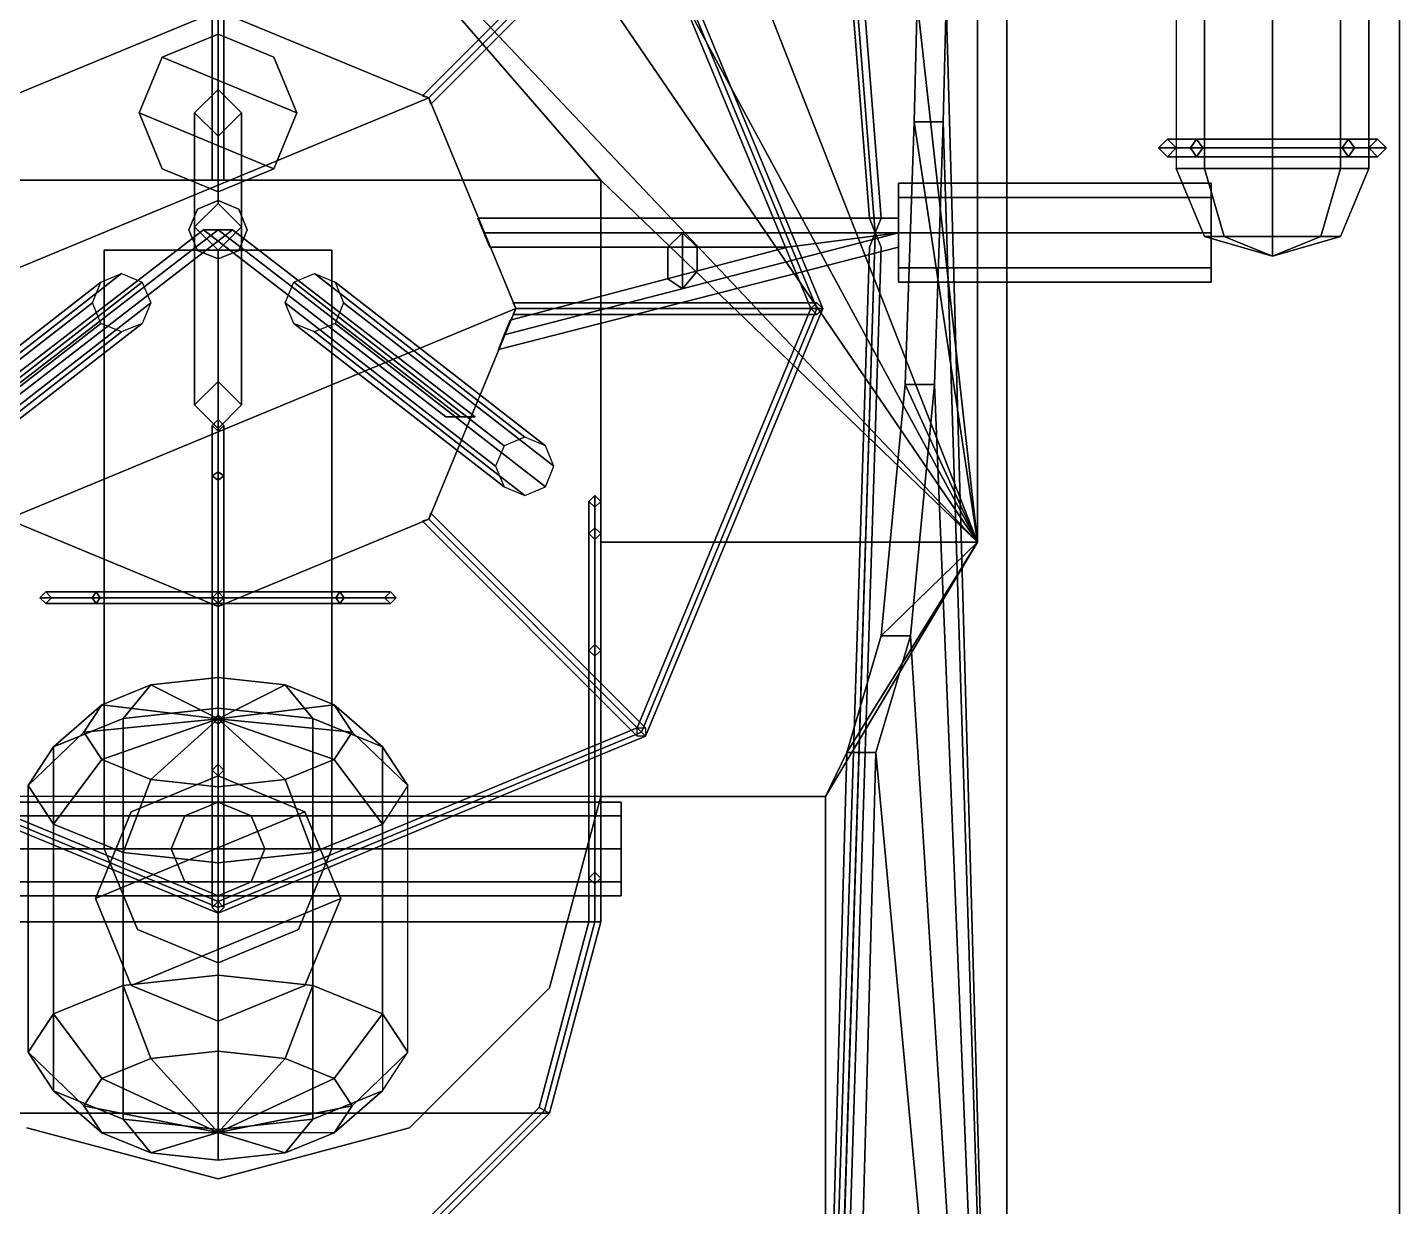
# Model space of a CAD drawing. Extents: x -4 to 4, y -35.9 to 36.
# Drawn here: x -0.653 to 4.045, y 16.986 to 21.023 of the extents above; entities that cross this region are included whole.
import ezdxf

# ---------------------------------------------------------------- set-up
doc = ezdxf.new("R2010")
doc.units = 0
doc.layers.add('SUPERSTRUCTURE', color=3, linetype='CONTINUOUS')

msp = doc.modelspace()

# ---------------------------------------------------------------- linework, layer by layer
at = {"layer": 'SUPERSTRUCTURE', "extrusion": (-1, 0, 0)}
for p, q in [((2.4829, 20.7, 6.98), (2.3829, 20.7, 6.98)), ((2.3702, 18.94, 7.65), (2.2702, 18.94, 7.65)), ((2.2524, 18.54, 8.35), (2.1524, 18.54, 8.35))]:
    msp.add_line(p, q, dxfattribs=at)
at = {"layer": 'SUPERSTRUCTURE'}
for points in [[(1.02, 35.92, 5.76), (1, 35.92, 5.74), (2.23, 20.37, 13.3), (2.25, 20.32, 13.35)], [(1, 35.92, 5.74), (1.02, 35.92, 5.72), (2.25, 20.32, 13.25), (2.23, 20.37, 13.3)], [(1.04, 35.92, 5.74), (1.02, 35.92, 5.76), (2.25, 20.32, 13.35), (2.27, 20.37, 13.3)], [(1.02, 35.92, 5.72), (1.04, 35.92, 5.74), (2.27, 20.37, 13.3), (2.25, 20.32, 13.25)], [(4.045, 10, 5.69), (4.045, 9.4, 3.13), (4.045, 27.32, 3.13), (4.045, 26.4, 5.69)], [(4.045, 9.4, 3.13), (4.045, 9.4, 2.99), (4.045, 27.32, 2.99), (4.045, 27.32, 3.13)], [(2.7, 24.09, 5.69), (2.7, 13.71, 5.69), (4.045, 10, 5.69), (4.045, 26.4, 5.69)], [(1.22, 22.78, 5.69), (1.22, 22.78, 5.69), (2.6, 19.26, 5.69), (2.6, 24.09, 5.69)], [(2.393, 22.84, 6.92), (2.6, 24.09, 5.69), (2.6, 19.26, 5.69), (2.393, 21.11, 6.92)], [(2.7, 13.71, 5.69), (2.7, 24.09, 5.69), (2.493, 22.84, 6.92), (2.493, 21.11, 6.92)], [(0.92, 22.36, 5.69), (0.92, 22.36, 5.69), (2.6, 19.26, 5.69), (1.22, 22.78, 5.69)], [(0, 20.5, 8.57), (-0.02, 20.5, 8.59), (-0.02, 22.39, 14.15), (0, 22.41, 14.15)], [(0.02, 20.5, 8.59), (0, 20.5, 8.57), (0, 22.41, 14.15), (0.02, 22.39, 14.15)], [(-0.02, 20.5, 8.59), (0, 20.5, 8.61), (0, 22.37, 14.15), (-0.02, 22.39, 14.15)], [(0, 20.5, 8.61), (0.02, 20.5, 8.59), (0.02, 22.39, 14.15), (0, 22.37, 14.15)], [(-0.92, 22.36, 5.69), (-0.92, 22.36, 5.69), (-2.6, 19.26, 5.69), (-0.62, 22.16, 5.69)], [(0.62, 22.16, 5.69), (0.62, 22.16, 5.69), (2.6, 19.26, 5.69), (0.92, 22.36, 5.69)], [(-0.62, 22.16, 5.69), (-0.62, 22.16, 5.69), (-2.6, 19.26, 5.69), (0, 22.01, 5.69)], [(0, 22.01, 5.69), (0, 22.01, 5.69), (2.6, 19.26, 5.69), (0.62, 22.16, 5.69)], [(0, 22.01, 5.69), (0, 22.01, 5.69), (-2.6, 19.26, 5.69), (-1.31, 20.5, 5.69)], [(0, 22.01, 5.69), (0, 22.01, 5.69), (-1.31, 20.5, 5.69), (1.31, 20.5, 5.69)], [(0, 22.01, 5.69), (0, 22.01, 5.69), (1.31, 20.5, 5.69), (2.6, 19.26, 5.69)], [(0.7, 20.7883, 13.33), (0.7212, 20.7812, 13.35), (1.4354, 21.4954, 13.99), (1.4354, 21.5237, 13.97)], [(0.7212, 20.7812, 13.31), (0.7, 20.7883, 13.33), (1.4354, 21.5237, 13.97), (1.4637, 21.5237, 13.99)], [(0.7283, 20.76, 13.33), (0.7212, 20.7812, 13.31), (1.4637, 21.5237, 13.99), (1.4637, 21.4954, 13.97)], [(1.4637, 21.5237, 13.99), (1.4496, 21.5096, 14.01), (2.05, 20.06, 14.01), (2.07, 20.06, 13.99)], [(1.4496, 21.5096, 13.97), (1.4637, 21.5237, 13.99), (2.07, 20.06, 13.99), (2.05, 20.06, 13.97)], [(0.7212, 20.7812, 13.35), (0.7283, 20.76, 13.33), (1.4637, 21.4954, 13.97), (1.4354, 21.4954, 13.99)], [(1.4496, 21.5096, 14.01), (1.4354, 21.4954, 13.99), (2.03, 20.06, 13.99), (2.05, 20.06, 14.01)], [(1.4354, 21.4954, 13.99), (1.4496, 21.5096, 13.97), (2.05, 20.06, 13.97), (2.03, 20.06, 13.99)], [(2.393, 21.11, 6.92), (2.6, 19.26, 5.69), (2.6, 19.26, 5.69), (2.3829, 20.7, 6.98)], [(2.4829, 20.7, 6.98), (2.493, 21.11, 6.92), (2.393, 21.11, 6.92), (2.3829, 20.7, 6.98)], [(2.7, 13.71, 5.69), (2.7, 13.71, 5.69), (2.493, 21.11, 6.92), (2.4829, 20.7, 6.98)], [(0, 21.08, 13.35), (-0.7212, 20.7812, 13.35), (-1.02, 20.06, 13.35), (0.7212, 20.7812, 13.35)], [(0, 21.08, 13.25), (-0.7212, 20.7812, 13.25), (-0.7212, 20.7812, 13.35), (0, 21.08, 13.35)], [(0.7212, 20.7812, 13.25), (0, 21.08, 13.25), (0, 21.08, 13.35), (0.7212, 20.7812, 13.35)], [(0, 21, 16.35), (-0.1909, 20.9209, 16.35), (-0.1909, 20.9209, 17.73), (0, 21, 17.73)], [(-0.1909, 20.9209, 17.73), (0.27, 20.73, 17.73), (0.1909, 20.9209, 17.73), (0, 21, 17.73)], [(0.1909, 20.9209, 16.35), (0, 21, 16.35), (0, 21, 17.73), (0.1909, 20.9209, 17.73)], [(-0.1909, 20.9209, 16.35), (-0.27, 20.73, 16.35), (-0.27, 20.73, 17.73), (-0.1909, 20.9209, 17.73)], [(-0.27, 20.73, 17.73), (0.1909, 20.5391, 17.73), (0.27, 20.73, 17.73), (-0.1909, 20.9209, 17.73)], [(0.27, 20.73, 16.35), (0.1909, 20.9209, 16.35), (0.1909, 20.9209, 17.73), (0.27, 20.73, 17.73)], [(0, 20.81, 16.06), (-0.08, 20.73, 16.14), (-0.08, 20.73, 16.35), (0, 20.81, 16.35)], [(0, 20.42, 16.06), (-0.08, 20.34, 16.14), (-0.08, 20.73, 16.14), (0, 20.81, 16.06)], [(0.08, 20.73, 16.14), (0, 20.81, 16.06), (0, 20.81, 16.35), (0.08, 20.73, 16.35)], [(0.08, 20.34, 16.14), (0, 20.42, 16.06), (0, 20.81, 16.06), (0.08, 20.73, 16.14)], [(0.7212, 20.7812, 13.35), (-1.02, 20.06, 13.35), (-0.7212, 19.3388, 13.35), (1.02, 20.06, 13.35)], [(1.02, 20.06, 13.25), (0.7212, 20.7812, 13.25), (0.7212, 20.7812, 13.35), (1.02, 20.06, 13.35)], [(-0.27, 20.73, 16.35), (-0.1909, 20.5391, 16.35), (-0.1909, 20.5391, 17.73), (-0.27, 20.73, 17.73)], [(-0.1909, 20.5391, 17.73), (0, 20.46, 17.73), (0.1909, 20.5391, 17.73), (-0.27, 20.73, 17.73)], [(-0.08, 20.73, 16.14), (0, 20.65, 16.22), (0, 20.65, 16.35), (-0.08, 20.73, 16.35)], [(-0.08, 20.34, 16.14), (0, 20.42, 16.22), (0, 20.65, 16.22), (-0.08, 20.73, 16.14)], [(0, 20.65, 16.22), (0.08, 20.73, 16.14), (0.08, 20.73, 16.35), (0, 20.65, 16.35)], [(0, 20.42, 16.22), (0.08, 20.34, 16.14), (0.08, 20.73, 16.14), (0, 20.65, 16.22)], [(0.1909, 20.5391, 16.35), (0.27, 20.73, 16.35), (0.27, 20.73, 17.73), (0.1909, 20.5391, 17.73)], [(2.3829, 20.7, 6.98), (2.6, 19.26, 5.69), (2.6, 19.26, 5.69), (2.3526, 19.8, 7.16)], [(2.4526, 19.8, 7.16), (2.4829, 20.7, 6.98), (2.3829, 20.7, 6.98), (2.3526, 19.8, 7.16)], [(2.7, 13.71, 5.69), (2.7, 13.71, 5.69), (2.4829, 20.7, 6.98), (2.4526, 19.8, 7.16)], [(3.25, 20.64, 5.69), (3.22, 20.61, 5.69), (3.22, 20.61, 6.08), (3.25, 20.64, 6.08)], [(3.3288, 20.61, 6.3612), (3.35, 20.64, 6.34), (3.25, 20.64, 6.08), (3.22, 20.61, 6.08)], [(3.28, 20.61, 5.69), (3.25, 20.64, 5.69), (3.25, 20.64, 6.08), (3.28, 20.61, 6.08)], [(3.35, 20.64, 6.34), (3.3712, 20.61, 6.3188), (3.28, 20.61, 6.08), (3.25, 20.64, 6.08)], [(3.61, 20.61, 6.47), (3.61, 20.64, 6.44), (3.35, 20.64, 6.34), (3.3288, 20.61, 6.3612)], [(3.61, 20.64, 6.44), (3.61, 20.61, 6.41), (3.3712, 20.61, 6.3188), (3.35, 20.64, 6.34)], [(3.61, 20.61, 6.41), (3.61, 20.64, 6.44), (3.87, 20.64, 6.34), (3.8488, 20.61, 6.3188)], [(3.61, 20.64, 6.44), (3.61, 20.61, 6.47), (3.8912, 20.61, 6.3612), (3.87, 20.64, 6.34)], [(3.8488, 20.61, 6.3188), (3.87, 20.64, 6.34), (3.97, 20.64, 6.08), (3.94, 20.61, 6.08)], [(3.87, 20.64, 6.34), (3.8912, 20.61, 6.3612), (4, 20.61, 6.08), (3.97, 20.64, 6.08)], [(3.97, 20.64, 5.69), (3.94, 20.61, 5.69), (3.94, 20.61, 6.08), (3.97, 20.64, 6.08)], [(4, 20.61, 5.69), (3.97, 20.64, 5.69), (3.97, 20.64, 6.08), (4, 20.61, 6.08)], [(3.22, 20.61, 5.69), (3.25, 20.58, 5.69), (3.25, 20.58, 6.08), (3.22, 20.61, 6.08)], [(3.35, 20.58, 6.34), (3.3288, 20.61, 6.3612), (3.22, 20.61, 6.08), (3.25, 20.58, 6.08)], [(3.25, 20.58, 5.69), (3.28, 20.61, 5.69), (3.28, 20.61, 6.08), (3.25, 20.58, 6.08)], [(3.3712, 20.61, 6.3188), (3.35, 20.58, 6.34), (3.25, 20.58, 6.08), (3.28, 20.61, 6.08)], [(3.61, 20.58, 6.44), (3.61, 20.61, 6.47), (3.3288, 20.61, 6.3612), (3.35, 20.58, 6.34)], [(3.61, 20.61, 6.41), (3.61, 20.58, 6.44), (3.35, 20.58, 6.34), (3.3712, 20.61, 6.3188)], [(3.61, 20.58, 6.44), (3.61, 20.61, 6.41), (3.8488, 20.61, 6.3188), (3.87, 20.58, 6.34)], [(3.61, 20.61, 6.47), (3.61, 20.58, 6.44), (3.87, 20.58, 6.34), (3.8912, 20.61, 6.3612)], [(3.87, 20.58, 6.34), (3.8488, 20.61, 6.3188), (3.94, 20.61, 6.08), (3.97, 20.58, 6.08)], [(3.8912, 20.61, 6.3612), (3.87, 20.58, 6.34), (3.97, 20.58, 6.08), (4, 20.61, 6.08)], [(3.94, 20.61, 5.69), (3.97, 20.58, 5.69), (3.97, 20.58, 6.08), (3.94, 20.61, 6.08)], [(3.97, 20.58, 5.69), (4, 20.61, 5.69), (4, 20.61, 6.08), (3.97, 20.58, 6.08)], [(-0.1909, 20.5391, 16.35), (0, 20.46, 16.35), (0, 20.46, 17.73), (-0.1909, 20.5391, 17.73)], [(0, 20.46, 16.35), (0.1909, 20.5391, 16.35), (0.1909, 20.5391, 17.73), (0, 20.46, 17.73)], [(3.28, 20.54, 6.08), (3.3767, 20.3067, 6.08), (3.445, 20.3067, 6.245), (3.3767, 20.54, 6.3133)], [(3.3767, 20.54, 5.8467), (3.445, 20.3067, 5.915), (3.3767, 20.3067, 6.08), (3.28, 20.54, 6.08)], [(3.61, 20.54, 5.75), (3.61, 20.3067, 5.8467), (3.445, 20.3067, 5.915), (3.3767, 20.54, 5.8467)], [(3.3767, 20.54, 6.3133), (3.445, 20.3067, 6.245), (3.61, 20.3067, 6.3133), (3.61, 20.54, 6.41)], [(3.8433, 20.54, 5.8467), (3.775, 20.3067, 5.915), (3.61, 20.3067, 5.8467), (3.61, 20.54, 5.75)], [(3.61, 20.54, 6.41), (3.61, 20.3067, 6.3133), (3.775, 20.3067, 6.245), (3.8433, 20.54, 6.3133)], [(3.8433, 20.54, 6.3133), (3.775, 20.3067, 6.245), (3.8433, 20.3067, 6.08), (3.94, 20.54, 6.08)], [(3.94, 20.54, 6.08), (3.8433, 20.3067, 6.08), (3.775, 20.3067, 5.915), (3.8433, 20.54, 5.8467)], [(1.31, 20.5, 5.69), (-1.31, 20.5, 5.69), (-1.31, 20.5, 9.69), (1.31, 20.5, 9.69)], [(1.31, 17.96, 9.69), (1.31, 20.5, 9.69), (-1.31, 20.5, 9.69), (-1.31, 17.96, 9.69)], [(1.31, 18.39, 7.59), (1.31, 19.26, 5.69), (1.31, 20.5, 9.69), (1.31, 18.39, 9.43)], [(1.31, 19.26, 5.69), (1.31, 20.5, 5.69), (1.31, 20.5, 9.69)], [(1.31, 20.5, 5.69), (1.31, 20.5, 5.69), (1.31, 19.26, 5.69), (2.6, 19.26, 5.69)], [(1.31, 17.96, 9.43), (1.31, 18.39, 9.43), (1.31, 20.5, 9.69), (1.31, 17.96, 9.69)], [(2.33, 20.49, 13.3), (2.33, 20.4402, 13.4202), (3.4, 20.4402, 13.4202), (3.4, 20.49, 13.3)], [(2.33, 20.4402, 13.1798), (2.33, 20.49, 13.3), (3.4, 20.49, 13.3), (3.4, 20.4402, 13.1798)], [(2.33, 20.32, 13.47), (2.33, 20.4402, 13.4202), (2.33, 20.49, 13.3), (2.33, 20.1998, 13.4202)], [(2.33, 20.1998, 13.4202), (2.33, 20.49, 13.3), (2.33, 20.4402, 13.1798), (2.33, 20.15, 13.3)], [(3.4, 20.1998, 13.1798), (3.4, 20.49, 13.3), (3.4, 20.4402, 13.4202), (3.4, 20.15, 13.3)], [(3.4, 20.32, 13.13), (3.4, 20.4402, 13.1798), (3.4, 20.49, 13.3), (3.4, 20.1998, 13.1798)], [(2.33, 20.4402, 13.4202), (2.33, 20.32, 13.47), (3.4, 20.32, 13.47), (3.4, 20.4402, 13.4202)], [(2.33, 20.32, 13.13), (2.33, 20.4402, 13.1798), (3.4, 20.4402, 13.1798), (3.4, 20.32, 13.13)], [(2.33, 20.15, 13.3), (2.33, 20.4402, 13.1798), (2.33, 20.32, 13.13), (2.33, 20.1998, 13.1798)], [(3.4, 20.15, 13.3), (3.4, 20.4402, 13.4202), (3.4, 20.32, 13.47), (3.4, 20.1998, 13.4202)], [(-0.0707, 20.4007, 9.69), (-0.1, 20.33, 9.69), (-0.1, 20.33, 13.25), (-0.0707, 20.4007, 13.25)], [(0, 20.42, 13.35), (-0.08, 20.34, 13.35), (-0.08, 20.34, 16.49), (0, 20.42, 16.49)], [(-0.08, 20.34, 16.49), (0, 20.26, 16.49), (0.08, 20.34, 16.49), (0, 20.42, 16.49)], [(0, 20.43, 9.69), (-0.0707, 20.4007, 9.69), (-0.0707, 20.4007, 13.25), (0, 20.43, 13.25)], [(0.0707, 20.4007, 9.69), (0, 20.43, 9.69), (0, 20.43, 13.25), (0.0707, 20.4007, 13.25)], [(0.08, 20.34, 13.35), (0, 20.42, 13.35), (0, 20.42, 16.49), (0.08, 20.34, 16.49)], [(0.1, 20.33, 9.69), (0.0707, 20.4007, 9.69), (0.0707, 20.4007, 13.25), (0.1, 20.33, 13.25)], [(0.91, 20.32, 13.25), (0.89, 20.37, 13.3), (2.33, 20.37, 13.3), (2.33, 20.32, 13.25)], [(0.89, 20.37, 13.3), (0.91, 20.32, 13.35), (2.33, 20.32, 13.35), (2.33, 20.37, 13.3)], [(0, 20.33, 10.84), (-0.05, 20.33, 10.79), (-0.88, 19.69, 10.79), (-0.83, 19.69, 10.84)], [(-0.05, 20.33, 10.79), (0, 20.33, 10.74), (-0.83, 19.69, 10.74), (-0.88, 19.69, 10.79)], [(0.05, 20.33, 10.79), (0, 20.33, 10.84), (-0.83, 19.69, 10.84), (-0.78, 19.69, 10.79)], [(0, 20.33, 10.74), (0.05, 20.33, 10.79), (-0.78, 19.69, 10.79), (-0.83, 19.69, 10.74)], [(-0.1, 20.33, 9.69), (-0.0707, 20.2593, 9.69), (-0.0707, 20.2593, 13.25), (-0.1, 20.33, 13.25)], [(0, 20.26, 14.75), (-0.08, 20.34, 14.67), (-0.08, 19.73, 14.67), (0, 19.81, 14.75)], [(-0.08, 20.34, 14.67), (0, 20.26, 14.59), (0, 19.65, 14.59), (-0.08, 19.73, 14.67)], [(-0.08, 20.34, 13.35), (0, 20.26, 13.35), (0, 20.26, 16.49), (-0.08, 20.34, 16.49)], [(-0.08, 20.34, 15.24), (0, 20.26, 15.16), (0, 19.65, 15.16), (-0.08, 19.73, 15.24)], [(0, 20.26, 15.32), (-0.08, 20.34, 15.24), (-0.08, 19.73, 15.24), (0, 19.81, 15.32)], [(-0.05, 20.33, 10.79), (0, 20.33, 10.74), (0.83, 19.69, 10.74), (0.78, 19.69, 10.79)], [(0, 20.33, 10.84), (-0.05, 20.33, 10.79), (0.78, 19.69, 10.79), (0.83, 19.69, 10.84)], [(0.08, 20.34, 14.67), (0, 20.26, 14.75), (0, 19.81, 14.75), (0.08, 19.73, 14.67)], [(0, 20.26, 14.59), (0.08, 20.34, 14.67), (0.08, 19.73, 14.67), (0, 19.65, 14.59)], [(0, 20.26, 13.35), (0.08, 20.34, 13.35), (0.08, 20.34, 16.49), (0, 20.26, 16.49)], [(0, 20.26, 15.16), (0.08, 20.34, 15.24), (0.08, 19.73, 15.24), (0, 19.65, 15.16)], [(0.08, 20.34, 15.24), (0, 20.26, 15.32), (0, 19.81, 15.32), (0.08, 19.73, 15.24)], [(0, 20.33, 10.74), (0.05, 20.33, 10.79), (0.88, 19.69, 10.79), (0.83, 19.69, 10.74)], [(0.05, 20.33, 10.79), (0, 20.33, 10.84), (0.83, 19.69, 10.84), (0.88, 19.69, 10.79)], [(0.0707, 20.2593, 9.69), (0.1, 20.33, 9.69), (0.1, 20.33, 13.25), (0.0707, 20.2593, 13.25)], [(0.91, 20.32, 13.35), (0.93, 20.27, 13.3), (1.95, 20.27, 13.3), (2.33, 20.32, 13.35)], [(0.93, 20.27, 13.3), (0.91, 20.32, 13.25), (2.33, 20.32, 13.25), (1.95, 20.27, 13.3)], [(0.98, 19.97, 13.35), (0.96, 19.92, 13.3), (2.33, 20.27, 13.3), (2.33, 20.32, 13.35)], [(0.96, 19.92, 13.3), (0.98, 19.97, 13.25), (2.33, 20.32, 13.25), (2.33, 20.27, 13.3)], [(0.98, 19.97, 13.25), (1, 20.02, 13.3), (1.95, 20.27, 13.3), (2.33, 20.32, 13.25)], [(1, 20.02, 13.3), (0.98, 19.97, 13.35), (2.33, 20.32, 13.35), (1.95, 20.27, 13.3)], [(1.59, 20.32, 13.35), (1.54, 20.27, 13.3), (1.54, 20.1621, 13.3), (1.59, 20.1281, 13.35)], [(1.54, 20.27, 13.3), (1.59, 20.32, 13.25), (1.59, 20.1281, 13.25), (1.54, 20.1621, 13.3)], [(1.64, 20.27, 13.3), (1.59, 20.32, 13.35), (1.59, 20.1281, 13.35), (1.64, 20.1884, 13.3)], [(1.59, 20.32, 13.25), (1.64, 20.27, 13.3), (1.64, 20.1884, 13.3), (1.59, 20.1281, 13.25)], [(2.09, 15.84, 8.78), (2.11, 15.82, 8.78), (2.25, 20.32, 13.35), (2.23, 20.27, 13.3)], [(2.11, 15.86, 8.78), (2.09, 15.84, 8.78), (2.23, 20.27, 13.3), (2.25, 20.32, 13.25)], [(2.11, 15.82, 8.78), (2.13, 15.84, 8.78), (2.27, 20.27, 13.3), (2.25, 20.32, 13.35)], [(2.13, 15.84, 8.78), (2.11, 15.86, 8.78), (2.25, 20.32, 13.25), (2.27, 20.27, 13.3)], [(2.33, 20.32, 13.47), (2.33, 20.1998, 13.4202), (3.4, 20.1998, 13.4202), (3.4, 20.32, 13.47)], [(2.33, 20.1998, 13.1798), (2.33, 20.32, 13.13), (3.4, 20.32, 13.13), (3.4, 20.1998, 13.1798)], [(3.3767, 20.3067, 6.08), (3.61, 20.24, 6.08), (3.61, 20.24, 6.08), (3.445, 20.3067, 6.245)], [(3.445, 20.3067, 5.915), (3.61, 20.24, 6.08), (3.61, 20.24, 6.08), (3.3767, 20.3067, 6.08)], [(3.445, 20.3067, 6.245), (3.61, 20.24, 6.08), (3.61, 20.24, 6.08), (3.61, 20.3067, 6.3133)], [(3.61, 20.3067, 5.8467), (3.61, 20.24, 6.08), (3.61, 20.24, 6.08), (3.445, 20.3067, 5.915)], [(3.61, 20.3067, 6.3133), (3.61, 20.24, 6.08), (3.61, 20.24, 6.08), (3.775, 20.3067, 6.245)], [(3.775, 20.3067, 5.915), (3.61, 20.24, 6.08), (3.61, 20.24, 6.08), (3.61, 20.3067, 5.8467)], [(3.775, 20.3067, 6.245), (3.61, 20.24, 6.08), (3.61, 20.24, 6.08), (3.8433, 20.3067, 6.08)], [(3.8433, 20.3067, 6.08), (3.61, 20.24, 6.08), (3.61, 20.24, 6.08), (3.775, 20.3067, 5.915)], [(-0.39, 20.26, 12.06), (-0.39, 18.21, 12.06), (-0.39, 18.21, 12.19), (-0.39, 20.26, 12.19)], [(0.39, 20.26, 12.19), (0.39, 20.26, 12.06), (-0.39, 20.26, 12.06), (-0.39, 20.26, 12.19)], [(0.39, 20.26, 12.06), (0.39, 18.21, 12.06), (-0.39, 18.21, 12.06), (-0.39, 20.26, 12.06)], [(-0.39, 20.26, 12.19), (-0.39, 18.21, 12.19), (0.39, 18.21, 12.19), (0.39, 20.26, 12.19)], [(-0.0707, 20.2593, 9.69), (0, 20.23, 9.69), (0, 20.23, 13.25), (-0.0707, 20.2593, 13.25)], [(0, 20.23, 9.69), (0.0707, 20.2593, 9.69), (0.0707, 20.2593, 13.25), (0, 20.23, 13.25)], [(0.39, 18.21, 12.19), (0.39, 18.21, 12.06), (0.39, 20.26, 12.06), (0.39, 20.26, 12.19)], [(2.33, 20.1998, 13.4202), (2.33, 20.15, 13.3), (3.4, 20.15, 13.3), (3.4, 20.1998, 13.4202)], [(2.33, 20.15, 13.3), (2.33, 20.1998, 13.1798), (3.4, 20.1998, 13.1798), (3.4, 20.15, 13.3)], [(-1.05, 19.62, 9.69), (-1.1207, 19.5907, 9.69), (-0.4007, 20.1507, 13.25), (-0.33, 20.18, 13.25)], [(-0.9793, 19.5907, 9.69), (-1.05, 19.62, 9.69), (-0.33, 20.18, 13.25), (-0.2593, 20.1507, 13.25)], [(1.05, 19.62, 9.69), (0.9793, 19.5907, 9.69), (0.2593, 20.1507, 13.25), (0.33, 20.18, 13.25)], [(1.1207, 19.5907, 9.69), (1.05, 19.62, 9.69), (0.33, 20.18, 13.25), (0.4007, 20.1507, 13.25)], [(-1.1207, 19.5907, 9.69), (-1.15, 19.52, 9.69), (-0.43, 20.08, 13.25), (-0.4007, 20.1507, 13.25)], [(-0.95, 19.52, 9.69), (-0.9793, 19.5907, 9.69), (-0.2593, 20.1507, 13.25), (-0.23, 20.08, 13.25)], [(0.9793, 19.5907, 9.69), (0.95, 19.52, 9.69), (0.23, 20.08, 13.25), (0.2593, 20.1507, 13.25)], [(1.15, 19.52, 9.69), (1.1207, 19.5907, 9.69), (0.4007, 20.1507, 13.25), (0.43, 20.08, 13.25)], [(-1.15, 19.52, 9.69), (-1.1207, 19.4493, 9.69), (-0.4007, 20.0093, 13.25), (-0.43, 20.08, 13.25)], [(-0.9793, 19.4493, 9.69), (-0.95, 19.52, 9.69), (-0.23, 20.08, 13.25), (-0.2593, 20.0093, 13.25)], [(1.02, 20.06, 13.35), (-0.7212, 19.3388, 13.35), (0, 19.04, 13.35), (0.7212, 19.3388, 13.35)], [(0.95, 19.52, 9.69), (0.9793, 19.4493, 9.69), (0.2593, 20.0093, 13.25), (0.23, 20.08, 13.25)], [(1.1207, 19.4493, 9.69), (1.15, 19.52, 9.69), (0.43, 20.08, 13.25), (0.4007, 20.0093, 13.25)], [(0.7212, 19.3388, 13.25), (1.02, 20.06, 13.25), (1.02, 20.06, 13.35), (0.7212, 19.3388, 13.35)], [(1.01, 20.08, 13.33), (1.02, 20.06, 13.35), (2.03, 20.06, 13.99), (2.05, 20.08, 13.97)], [(1.02, 20.06, 13.31), (1.01, 20.08, 13.33), (2.05, 20.08, 13.97), (2.07, 20.06, 13.99)], [(1.02, 20.06, 13.35), (1.01, 20.04, 13.33), (2.05, 20.04, 13.97), (2.03, 20.06, 13.99)], [(1.01, 20.04, 13.33), (1.02, 20.06, 13.31), (2.07, 20.06, 13.99), (2.05, 20.04, 13.97)], [(2.05, 20.06, 14.01), (2.03, 20.06, 13.99), (1.4354, 18.6246, 13.99), (1.4496, 18.6104, 14.01)], [(2.03, 20.06, 13.99), (2.05, 20.06, 13.97), (1.4496, 18.6104, 13.97), (1.4354, 18.6246, 13.99)], [(2.07, 20.06, 13.99), (2.05, 20.06, 14.01), (1.4496, 18.6104, 14.01), (1.4637, 18.5963, 13.99)], [(2.05, 20.06, 13.97), (2.07, 20.06, 13.99), (1.4637, 18.5963, 13.99), (1.4496, 18.6104, 13.97)], [(-1.1207, 19.4493, 9.69), (-1.05, 19.42, 9.69), (-0.33, 19.98, 13.25), (-0.4007, 20.0093, 13.25)], [(-1.05, 19.42, 9.69), (-0.9793, 19.4493, 9.69), (-0.2593, 20.0093, 13.25), (-0.33, 19.98, 13.25)], [(0.9793, 19.4493, 9.69), (1.05, 19.42, 9.69), (0.33, 19.98, 13.25), (0.2593, 20.0093, 13.25)], [(1.05, 19.42, 9.69), (1.1207, 19.4493, 9.69), (0.4007, 20.0093, 13.25), (0.33, 19.98, 13.25)], [(0, 19.81, 14.75), (-0.08, 19.73, 14.67), (-0.08, 19.73, 15.02), (0, 19.81, 15.02)], [(-0.08, 19.73, 15.02), (0, 19.65, 15.02), (0.08, 19.73, 15.02), (0, 19.81, 15.02)], [(0, 19.81, 15.32), (-0.08, 19.73, 15.24), (-0.08, 19.73, 15.54), (0, 19.81, 15.54)], [(-0.08, 19.73, 15.54), (0, 19.65, 15.54), (0.08, 19.73, 15.54), (0, 19.81, 15.54)], [(0.08, 19.73, 14.67), (0, 19.81, 14.75), (0, 19.81, 15.02), (0.08, 19.73, 15.02)], [(0.08, 19.73, 15.24), (0, 19.81, 15.32), (0, 19.81, 15.54), (0.08, 19.73, 15.54)], [(2.3526, 19.8, 7.16), (2.6, 19.26, 5.69), (2.6, 19.26, 5.69), (2.2702, 18.94, 7.65)], [(2.3702, 18.94, 7.65), (2.4526, 19.8, 7.16), (2.3526, 19.8, 7.16), (2.2702, 18.94, 7.65)], [(2.7, 13.71, 5.69), (2.7, 13.71, 5.69), (2.4526, 19.8, 7.16), (2.3702, 18.94, 7.65)], [(-0.08, 19.73, 14.67), (0, 19.65, 14.59), (0, 19.65, 15.02), (-0.08, 19.73, 15.02)], [(-0.08, 19.73, 15.24), (0, 19.65, 15.16), (0, 19.65, 15.54), (-0.08, 19.73, 15.54)], [(0, 19.65, 14.59), (0.08, 19.73, 14.67), (0.08, 19.73, 15.02), (0, 19.65, 15.02)], [(0, 19.65, 15.16), (0.08, 19.73, 15.24), (0.08, 19.73, 15.54), (0, 19.65, 15.54)], [(0, 19.5013, 13.6087), (-0.02, 19.4872, 13.6228), (-0.02, 19.66, 14.04), (0, 19.68, 14.04)], [(0, 19.68, 14.04), (-0.02, 19.66, 14.04), (-0.02, 19.4872, 14.4572), (0, 19.5013, 14.4713)], [(-0.02, 19.4872, 13.6228), (0, 19.4731, 13.6369), (0, 19.64, 14.04), (-0.02, 19.66, 14.04)], [(-0.02, 19.66, 14.04), (0, 19.64, 14.04), (0, 19.4731, 14.4431), (-0.02, 19.4872, 14.4572)], [(0.02, 19.4872, 13.6228), (0, 19.5013, 13.6087), (0, 19.68, 14.04), (0.02, 19.66, 14.04)], [(0.02, 19.66, 14.04), (0, 19.68, 14.04), (0, 19.5013, 14.4713), (0.02, 19.4872, 14.4572)], [(0, 19.4731, 13.6369), (0.02, 19.4872, 13.6228), (0.02, 19.66, 14.04), (0, 19.64, 14.04)], [(0, 19.64, 14.04), (0.02, 19.66, 14.04), (0.02, 19.4872, 14.4572), (0, 19.4731, 14.4431)], [(0, 19.07, 13.43), (-0.02, 19.07, 13.45), (-0.02, 19.4872, 13.6228), (0, 19.5013, 13.6087)], [(0, 19.5013, 14.4713), (-0.02, 19.4872, 14.4572), (-0.02, 19.07, 14.63), (0, 19.07, 14.65)], [(0.02, 19.07, 13.45), (0, 19.07, 13.43), (0, 19.5013, 13.6087), (0.02, 19.4872, 13.6228)], [(0.02, 19.4872, 14.4572), (0, 19.5013, 14.4713), (0, 19.07, 14.65), (0.02, 19.07, 14.63)], [(-0.02, 19.07, 13.45), (0, 19.07, 13.47), (0, 19.4731, 13.6369), (-0.02, 19.4872, 13.6228)], [(-0.02, 19.4872, 14.4572), (0, 19.4731, 14.4431), (0, 19.07, 14.61), (-0.02, 19.07, 14.63)], [(0, 19.07, 13.47), (0.02, 19.07, 13.45), (0.02, 19.4872, 13.6228), (0, 19.4731, 13.6369)], [(0, 19.4731, 14.4431), (0.02, 19.4872, 14.4572), (0.02, 19.07, 14.63), (0, 19.07, 14.61)], [(1.29, 19.42, 10.02), (1.27, 19.4, 10.02), (1.27, 19.29, 10.27), (1.29, 19.31, 10.29)], [(1.29, 19.42, 9.69), (1.27, 19.4, 9.69), (1.27, 19.4, 10.02), (1.29, 19.42, 10.02)], [(1.31, 19.4, 10.02), (1.29, 19.42, 10.02), (1.29, 19.31, 10.29), (1.31, 19.29, 10.27)], [(1.31, 19.4, 9.69), (1.29, 19.42, 9.69), (1.29, 19.42, 10.02), (1.31, 19.4, 10.02)], [(0.7283, 19.36, 13.33), (0.7212, 19.3388, 13.35), (1.4354, 18.6246, 13.99), (1.4637, 18.6246, 13.97)], [(0.7212, 19.3388, 13.31), (0.7283, 19.36, 13.33), (1.4637, 18.6246, 13.97), (1.4637, 18.5963, 13.99)], [(1.27, 19.4, 10.02), (1.29, 19.38, 10.02), (1.29, 19.27, 10.25), (1.27, 19.29, 10.27)], [(1.27, 19.4, 9.69), (1.29, 19.38, 9.69), (1.29, 19.38, 10.02), (1.27, 19.4, 10.02)], [(1.29, 19.38, 10.02), (1.31, 19.4, 10.02), (1.31, 19.29, 10.27), (1.29, 19.27, 10.25)], [(1.29, 19.38, 9.69), (1.31, 19.4, 9.69), (1.31, 19.4, 10.02), (1.29, 19.38, 10.02)], [(-0.7212, 19.3388, 13.25), (0, 19.04, 13.25), (0, 19.04, 13.35), (-0.7212, 19.3388, 13.35)], [(0, 19.04, 13.25), (0.7212, 19.3388, 13.25), (0.7212, 19.3388, 13.35), (0, 19.04, 13.35)], [(0.7212, 19.3388, 13.35), (0.7, 19.3317, 13.33), (1.4354, 18.5963, 13.97), (1.4354, 18.6246, 13.99)], [(0.7, 19.3317, 13.33), (0.7212, 19.3388, 13.31), (1.4637, 18.5963, 13.99), (1.4354, 18.5963, 13.97)], [(1.29, 19.31, 10.29), (1.27, 19.29, 10.27), (1.27, 17.96, 10.27), (1.29, 17.96, 10.29)], [(1.31, 19.29, 10.27), (1.29, 19.31, 10.29), (1.29, 17.96, 10.29), (1.31, 17.96, 10.27)], [(1.27, 19.29, 10.27), (1.29, 19.27, 10.25), (1.29, 17.96, 10.25), (1.27, 17.96, 10.27)], [(1.29, 19.27, 10.25), (1.31, 19.29, 10.27), (1.31, 17.96, 10.27), (1.29, 17.96, 10.25)], [(2.08, 18.39, 7.59), (2.6, 19.26, 5.69), (1.31, 19.26, 5.69), (1.31, 18.39, 7.59)], [(2.6, 19.26, 5.69), (2.08, 18.39, 7.59), (2.08, 18.39, 7.59), (2.1524, 18.54, 8.35)], [(2.2702, 18.94, 7.65), (2.6, 19.26, 5.69), (2.6, 19.26, 5.69), (2.1524, 18.54, 8.35)], [(-0.4172, 19.09, 13.6228), (-0.4313, 19.07, 13.6087), (-0.61, 19.07, 14.04), (-0.59, 19.09, 14.04)], [(-0.59, 19.09, 14.04), (-0.61, 19.07, 14.04), (-0.4313, 19.07, 14.4713), (-0.4172, 19.09, 14.4572)], [(-0.4031, 19.07, 13.6369), (-0.4172, 19.09, 13.6228), (-0.59, 19.09, 14.04), (-0.57, 19.07, 14.04)], [(-0.57, 19.07, 14.04), (-0.59, 19.09, 14.04), (-0.4172, 19.09, 14.4572), (-0.4031, 19.07, 14.4431)], [(0, 19.09, 13.45), (0, 19.07, 13.43), (-0.4313, 19.07, 13.6087), (-0.4172, 19.09, 13.6228)], [(-0.4172, 19.09, 14.4572), (-0.4313, 19.07, 14.4713), (0, 19.07, 14.65), (0, 19.09, 14.63)], [(0, 19.07, 13.47), (0, 19.09, 13.45), (-0.4172, 19.09, 13.6228), (-0.4031, 19.07, 13.6369)], [(-0.4031, 19.07, 14.4431), (-0.4172, 19.09, 14.4572), (0, 19.09, 14.63), (0, 19.07, 14.61)], [(0, 19.09, 13.35), (-0.02, 19.07, 13.35), (-0.02, 19.07, 13.4383), (0, 19.09, 13.4383)], [(0.02, 19.07, 13.35), (0, 19.09, 13.35), (0, 19.09, 13.4383), (0.02, 19.07, 13.4383)], [(0.4031, 19.07, 13.6369), (0.4172, 19.09, 13.6228), (0, 19.09, 13.45), (0, 19.07, 13.47)], [(0.4172, 19.09, 13.6228), (0.4313, 19.07, 13.6087), (0, 19.07, 13.43), (0, 19.09, 13.45)], [(0, 19.07, 14.61), (0, 19.09, 14.63), (0.4172, 19.09, 14.4572), (0.4031, 19.07, 14.4431)], [(0, 19.09, 14.63), (0, 19.07, 14.65), (0.4313, 19.07, 14.4713), (0.4172, 19.09, 14.4572)], [(0.57, 19.07, 14.04), (0.59, 19.09, 14.04), (0.4172, 19.09, 13.6228), (0.4031, 19.07, 13.6369)], [(0.4031, 19.07, 14.4431), (0.4172, 19.09, 14.4572), (0.59, 19.09, 14.04), (0.57, 19.07, 14.04)], [(0.59, 19.09, 14.04), (0.61, 19.07, 14.04), (0.4313, 19.07, 13.6087), (0.4172, 19.09, 13.6228)], [(0.4172, 19.09, 14.4572), (0.4313, 19.07, 14.4713), (0.61, 19.07, 14.04), (0.59, 19.09, 14.04)], [(-0.4313, 19.07, 13.6087), (-0.4172, 19.05, 13.6228), (-0.59, 19.05, 14.04), (-0.61, 19.07, 14.04)], [(-0.61, 19.07, 14.04), (-0.59, 19.05, 14.04), (-0.4172, 19.05, 14.4572), (-0.4313, 19.07, 14.4713)], [(-0.4172, 19.05, 13.6228), (-0.4031, 19.07, 13.6369), (-0.57, 19.07, 14.04), (-0.59, 19.05, 14.04)], [(-0.59, 19.05, 14.04), (-0.57, 19.07, 14.04), (-0.4031, 19.07, 14.4431), (-0.4172, 19.05, 14.4572)], [(0, 19.07, 13.43), (0, 19.05, 13.45), (-0.4172, 19.05, 13.6228), (-0.4313, 19.07, 13.6087)], [(-0.4313, 19.07, 14.4713), (-0.4172, 19.05, 14.4572), (0, 19.05, 14.63), (0, 19.07, 14.65)], [(0, 19.05, 13.45), (0, 19.07, 13.47), (-0.4031, 19.07, 13.6369), (-0.4172, 19.05, 13.6228)], [(-0.4172, 19.05, 14.4572), (-0.4031, 19.07, 14.4431), (0, 19.07, 14.61), (0, 19.05, 14.63)], [(-0.02, 19.07, 13.35), (0, 19.05, 13.35), (0, 19.05, 13.4383), (-0.02, 19.07, 13.4383)], [(-0.02, 18.6528, 13.6228), (0, 18.6669, 13.6369), (0, 19.07, 13.47), (-0.02, 19.07, 13.45)], [(0, 18.6387, 13.6087), (-0.02, 18.6528, 13.6228), (-0.02, 19.07, 13.45), (0, 19.07, 13.43)], [(-0.02, 19.07, 14.63), (0, 19.07, 14.61), (0, 18.6669, 14.4431), (-0.02, 18.6528, 14.4572)], [(0, 19.07, 14.65), (-0.02, 19.07, 14.63), (-0.02, 18.6528, 14.4572), (0, 18.6387, 14.4713)], [(0, 19.04, 13.35), (-0.02, 19.05, 13.33), (-0.02, 18.01, 13.97), (0, 18.03, 13.99)], [(-0.02, 19.05, 13.33), (0, 19.04, 13.31), (0, 17.99, 13.99), (-0.02, 18.01, 13.97)], [(0, 19.05, 13.35), (0.02, 19.07, 13.35), (0.02, 19.07, 13.4383), (0, 19.05, 13.4383)], [(0, 18.6669, 13.6369), (0.02, 18.6528, 13.6228), (0.02, 19.07, 13.45), (0, 19.07, 13.47)], [(0.02, 18.6528, 13.6228), (0, 18.6387, 13.6087), (0, 19.07, 13.43), (0.02, 19.07, 13.45)], [(0, 19.07, 14.61), (0.02, 19.07, 14.63), (0.02, 18.6528, 14.4572), (0, 18.6669, 14.4431)], [(0.02, 19.07, 14.63), (0, 19.07, 14.65), (0, 18.6387, 14.4713), (0.02, 18.6528, 14.4572)], [(0.4172, 19.05, 13.6228), (0.4031, 19.07, 13.6369), (0, 19.07, 13.47), (0, 19.05, 13.45)], [(0.4313, 19.07, 13.6087), (0.4172, 19.05, 13.6228), (0, 19.05, 13.45), (0, 19.07, 13.43)], [(0, 19.05, 14.63), (0, 19.07, 14.61), (0.4031, 19.07, 14.4431), (0.4172, 19.05, 14.4572)], [(0, 19.07, 14.65), (0, 19.05, 14.63), (0.4172, 19.05, 14.4572), (0.4313, 19.07, 14.4713)], [(0.02, 19.05, 13.33), (0, 19.04, 13.35), (0, 18.03, 13.99), (0.02, 18.01, 13.97)], [(0, 19.04, 13.31), (0.02, 19.05, 13.33), (0.02, 18.01, 13.97), (0, 17.99, 13.99)], [(0.59, 19.05, 14.04), (0.57, 19.07, 14.04), (0.4031, 19.07, 13.6369), (0.4172, 19.05, 13.6228)], [(0.4172, 19.05, 14.4572), (0.4031, 19.07, 14.4431), (0.57, 19.07, 14.04), (0.59, 19.05, 14.04)], [(0.61, 19.07, 14.04), (0.59, 19.05, 14.04), (0.4172, 19.05, 13.6228), (0.4313, 19.07, 13.6087)], [(0.4313, 19.07, 14.4713), (0.4172, 19.05, 14.4572), (0.59, 19.05, 14.04), (0.61, 19.07, 14.04)], [(2.2524, 18.54, 8.35), (2.3702, 18.94, 7.65), (2.2702, 18.94, 7.65), (2.1524, 18.54, 8.35)], [(2.7, 13.71, 5.69), (2.7, 13.71, 5.69), (2.3702, 18.94, 7.65), (2.2524, 18.54, 8.35)], [(1.29, 18.91, 9.69), (1.27, 18.89, 9.69), (1.27, 18.89, 10.27), (1.29, 18.91, 10.25)], [(1.27, 18.89, 9.69), (1.29, 18.87, 9.69), (1.29, 18.87, 10.25), (1.27, 18.89, 10.27)], [(1.31, 18.89, 9.69), (1.29, 18.91, 9.69), (1.29, 18.91, 10.25), (1.31, 18.89, 10.27)], [(1.29, 18.87, 9.69), (1.31, 18.89, 9.69), (1.31, 18.89, 10.27), (1.29, 18.87, 10.25)], [(0, 18.6917, 11.3752), (0, 18.7969, 11.1199), (-0.2298, 18.7719, 11.0636), (-0.325, 18.6562, 11.2956)], [(0, 18.7969, 11.1199), (0, 18.6557, 10.6797), (0, 18.6557, 10.6797), (-0.2298, 18.7719, 11.0636)], [(0.325, 18.6562, 11.2956), (0.2298, 18.7719, 11.0636), (0, 18.7969, 11.1199), (0, 18.6917, 11.3752)], [(0.2298, 18.7719, 11.0636), (0, 18.6557, 10.6797), (0, 18.6557, 10.6797), (0, 18.7969, 11.1199)], [(-0.325, 18.6562, 11.2956), (-0.2298, 18.7719, 11.0636), (-0.398, 18.7035, 10.9099), (-0.5629, 18.5595, 11.0782)], [(-0.2298, 18.7719, 11.0636), (0, 18.6557, 10.6797), (0, 18.6557, 10.6797), (-0.398, 18.7035, 10.9099)], [(0.398, 18.7035, 10.9099), (0, 18.6557, 10.6797), (0, 18.6557, 10.6797), (0.2298, 18.7719, 11.0636)], [(0.5629, 18.5595, 11.0782), (0.398, 18.7035, 10.9099), (0.2298, 18.7719, 11.0636), (0.325, 18.6562, 11.2956)], [(-0.5629, 18.5595, 11.0782), (-0.398, 18.7035, 10.9099), (-0.4596, 18.61, 10.7), (-0.65, 18.4273, 10.7813)], [(-0.398, 18.7035, 10.9099), (0, 18.6557, 10.6797), (0, 18.6557, 10.6797), (-0.4596, 18.61, 10.7)], [(0.4596, 18.61, 10.7), (0, 18.6557, 10.6797), (0, 18.6557, 10.6797), (0.398, 18.7035, 10.9099)], [(0.65, 18.4273, 10.7813), (0.4596, 18.61, 10.7), (0.398, 18.7035, 10.9099), (0.5629, 18.5595, 11.0782)], [(-0.4596, 18.61, 10.7), (0, 18.6557, 10.6797), (0, 18.6557, 10.6797), (-0.398, 18.5165, 10.4901)], [(-0.398, 18.5165, 10.4901), (0, 18.6557, 10.6797), (0, 18.6557, 10.6797), (-0.2298, 18.4481, 10.3364)], [(-0.2298, 18.4481, 10.3364), (0, 18.6557, 10.6797), (0, 18.6557, 10.6797), (0, 18.4231, 10.2801)], [(-0.02, 18.48, 14.04), (0, 18.5, 14.04), (0, 18.6669, 13.6369), (-0.02, 18.6528, 13.6228)], [(-0.02, 18.6528, 14.4572), (0, 18.6669, 14.4431), (0, 18.5, 14.04), (-0.02, 18.48, 14.04)], [(0, 18.46, 14.04), (-0.02, 18.48, 14.04), (-0.02, 18.6528, 13.6228), (0, 18.6387, 13.6087)], [(0, 18.6387, 14.4713), (-0.02, 18.6528, 14.4572), (-0.02, 18.48, 14.04), (0, 18.46, 14.04)], [(0, 18.5, 14.04), (0.02, 18.48, 14.04), (0.02, 18.6528, 13.6228), (0, 18.6669, 13.6369)], [(0, 18.6669, 14.4431), (0.02, 18.6528, 14.4572), (0.02, 18.48, 14.04), (0, 18.5, 14.04)], [(0, 18.4231, 10.2801), (0, 18.6557, 10.6797), (0, 18.6557, 10.6797), (0.2298, 18.4481, 10.3364)], [(0.2298, 18.4481, 10.3364), (0, 18.6557, 10.6797), (0, 18.6557, 10.6797), (0.398, 18.5165, 10.4901)], [(0.398, 18.5165, 10.4901), (0, 18.6557, 10.6797), (0, 18.6557, 10.6797), (0.4596, 18.61, 10.7)], [(0.02, 18.48, 14.04), (0, 18.46, 14.04), (0, 18.6387, 13.6087), (0.02, 18.6528, 13.6228)], [(0.02, 18.6528, 14.4572), (0, 18.6387, 14.4713), (0, 18.46, 14.04), (0.02, 18.48, 14.04)], [(0, 17.99, 13.99), (0, 18.01, 14.01), (-1.4496, 18.6104, 14.01), (-1.4637, 18.5963, 13.99)], [(0, 18.01, 13.97), (0, 17.99, 13.99), (-1.4637, 18.5963, 13.99), (-1.4496, 18.6104, 13.97)], [(0, 18.01, 14.01), (0, 18.03, 13.99), (-1.4354, 18.6246, 13.99), (-1.4496, 18.6104, 14.01)], [(0, 18.03, 13.99), (0, 18.01, 13.97), (-1.4496, 18.6104, 13.97), (-1.4354, 18.6246, 13.99)], [(-0.65, 18.4273, 10.7813), (-0.4596, 18.61, 10.7), (-0.398, 18.5165, 10.4901), (-0.5629, 18.2951, 10.4844)], [(1.4496, 18.6104, 14.01), (1.4354, 18.6246, 13.99), (0, 18.03, 13.99), (0, 18.01, 14.01)], [(1.4354, 18.6246, 13.99), (1.4496, 18.6104, 13.97), (0, 18.01, 13.97), (0, 18.03, 13.99)], [(1.4637, 18.5963, 13.99), (1.4496, 18.6104, 14.01), (0, 18.01, 14.01), (0, 17.99, 13.99)], [(1.4496, 18.6104, 13.97), (1.4637, 18.5963, 13.99), (0, 17.99, 13.99), (0, 18.01, 13.97)], [(0.5629, 18.2951, 10.4844), (0.398, 18.5165, 10.4901), (0.4596, 18.61, 10.7), (0.65, 18.4273, 10.7813)], [(-0.5629, 18.2951, 10.4844), (-0.398, 18.5165, 10.4901), (-0.2298, 18.4481, 10.3364), (-0.325, 18.1983, 10.2671)], [(0.325, 18.1983, 10.2671), (0.2298, 18.4481, 10.3364), (0.398, 18.5165, 10.4901), (0.5629, 18.2951, 10.4844)], [(2.1524, 18.54, 8.35), (2.08, 15.9, 8.78), (2.18, 15.9, 8.78), (2.2524, 18.54, 8.35)], [(2.08, 18.39, 7.59), (2.08, 14.29, 7.59), (2.08, 15.9, 8.78), (2.1524, 18.54, 8.35)], [(2.7, 13.71, 5.69), (2.7, 13.71, 5.69), (2.2524, 18.54, 8.35), (2.18, 15.9, 8.78)], [(0, 18.46, 10.19), (-0.297, 18.337, 10.19), (-0.42, 18.04, 10.19), (0.297, 18.337, 10.19)], [(-0.325, 18.1983, 10.2671), (-0.2298, 18.4481, 10.3364), (0, 18.4231, 10.2801), (0, 18.1629, 10.1875)], [(0, 18.46, 9.69), (-0.297, 18.337, 9.69), (-0.297, 18.337, 10.19), (0, 18.46, 10.19)], [(0.297, 18.337, 9.69), (0, 18.46, 9.69), (0, 18.46, 10.19), (0.297, 18.337, 10.19)], [(0, 18.1629, 10.1875), (0, 18.4231, 10.2801), (0.2298, 18.4481, 10.3364), (0.325, 18.1983, 10.2671)], [(2.08, 14.29, 7.59), (2.08, 18.39, 7.59), (-2.08, 18.39, 7.59), (-2.08, 14.29, 7.59)], [(1.38, 18.3231, 13.0631), (1.38, 18.37, 12.95), (-1.38, 18.37, 12.95), (-1.38, 18.3231, 13.0631)], [(1.38, 18.37, 12.95), (1.38, 18.3231, 12.8369), (-1.38, 18.3231, 12.8369), (-1.38, 18.37, 12.95)], [(-0.1131, 18.3231, 12.8369), (0, 18.37, 12.95), (0, 18.37, 12.19), (-0.1131, 18.3231, 12.19)], [(0, 18.37, 12.95), (0.1131, 18.3231, 12.8369), (0.1131, 18.3231, 12.19), (0, 18.37, 12.19)], [(1.1345, 17.735, 7.59), (1.31, 18.39, 7.59), (1.31, 18.39, 9.43), (1.1345, 17.735, 9.43)], [(1.38, 18.0969, 13.0631), (1.38, 18.37, 12.95), (1.38, 18.3231, 13.0631), (1.38, 18.21, 13.11)], [(1.38, 18.05, 12.95), (1.38, 18.3231, 12.8369), (1.38, 18.37, 12.95), (1.38, 18.0969, 13.0631)], [(1.38, 18.21, 13.11), (1.38, 18.3231, 13.0631), (-1.38, 18.3231, 13.0631), (-1.38, 18.21, 13.11)], [(1.38, 18.3231, 12.8369), (1.38, 18.21, 12.79), (-1.38, 18.21, 12.79), (-1.38, 18.3231, 12.8369)], [(-0.297, 18.337, 9.69), (-0.42, 18.04, 9.69), (-0.42, 18.04, 10.19), (-0.297, 18.337, 10.19)], [(0.297, 18.337, 10.19), (-0.42, 18.04, 10.19), (-0.297, 17.743, 10.19), (0.42, 18.04, 10.19)], [(-0.16, 18.21, 12.79), (-0.1131, 18.3231, 12.8369), (-0.1131, 18.3231, 12.19), (-0.16, 18.21, 12.19)], [(0.1131, 18.3231, 12.8369), (0.16, 18.21, 12.79), (0.16, 18.21, 12.19), (0.1131, 18.3231, 12.19)], [(0.42, 18.04, 9.69), (0.297, 18.337, 9.69), (0.297, 18.337, 10.19), (0.42, 18.04, 10.19)], [(1.38, 18.0969, 12.8369), (1.38, 18.21, 12.79), (1.38, 18.3231, 12.8369), (1.38, 18.05, 12.95)], [(1.38, 18.0969, 13.0631), (1.38, 18.21, 13.11), (-1.38, 18.21, 13.11), (-1.38, 18.0969, 13.0631)], [(1.38, 18.21, 12.79), (1.38, 18.0969, 12.8369), (-1.38, 18.0969, 12.8369), (-1.38, 18.21, 12.79)], [(-0.39, 18.21, 12.06), (-0.2758, 17.9342, 12.06), (-0.2758, 17.9342, 12.19), (-0.39, 18.21, 12.19)], [(-0.1131, 18.0969, 12.8369), (-0.16, 18.21, 12.79), (-0.16, 18.21, 12.19), (-0.1131, 18.0969, 12.19)], [(0.16, 18.21, 12.79), (0.1131, 18.0969, 12.8369), (0.1131, 18.0969, 12.19), (0.16, 18.21, 12.19)], [(0.2758, 17.9342, 12.06), (0.39, 18.21, 12.06), (0.39, 18.21, 12.19), (0.2758, 17.9342, 12.19)], [(1.38, 18.05, 12.95), (1.38, 18.0969, 13.0631), (-1.38, 18.0969, 13.0631), (-1.38, 18.05, 12.95)], [(1.38, 18.0969, 12.8369), (1.38, 18.05, 12.95), (-1.38, 18.05, 12.95), (-1.38, 18.0969, 12.8369)], [(0, 18.05, 12.95), (-0.1131, 18.0969, 12.8369), (-0.1131, 18.0969, 12.19), (0, 18.05, 12.19)], [(0.1131, 18.0969, 12.8369), (0, 18.05, 12.95), (0, 18.05, 12.19), (0.1131, 18.0969, 12.19)], [(1.29, 18.13, 9.69), (1.27, 18.11, 9.69), (1.27, 18.11, 10.27), (1.29, 18.13, 10.25)], [(1.27, 18.11, 9.69), (1.29, 18.09, 9.69), (1.29, 18.09, 10.25), (1.27, 18.11, 10.27)], [(1.31, 18.11, 9.69), (1.29, 18.13, 9.69), (1.29, 18.13, 10.25), (1.31, 18.11, 10.27)], [(1.29, 18.09, 9.69), (1.31, 18.11, 9.69), (1.31, 18.11, 10.27), (1.29, 18.09, 10.25)], [(-0.42, 18.04, 9.69), (-0.297, 17.743, 9.69), (-0.297, 17.743, 10.19), (-0.42, 18.04, 10.19)], [(0.42, 18.04, 10.19), (-0.297, 17.743, 10.19), (0, 17.62, 10.19), (0.297, 17.743, 10.19)], [(0.297, 17.743, 9.69), (0.42, 18.04, 9.69), (0.42, 18.04, 10.19), (0.297, 17.743, 10.19)], [(1.1345, 17.305, 9.69), (1.31, 17.96, 9.69), (-1.31, 17.96, 9.69), (-1.1345, 17.305, 9.69)], [(1.29, 17.96, 10.29), (1.27, 17.96, 10.27), (1.0999, 17.325, 10.27), (1.1172, 17.315, 10.29)], [(1.27, 17.96, 10.27), (1.29, 17.96, 10.25), (1.1172, 17.315, 10.25), (1.0999, 17.325, 10.27)], [(1.31, 17.96, 10.27), (1.29, 17.96, 10.29), (1.1172, 17.315, 10.29), (1.1345, 17.305, 10.27)], [(1.29, 17.96, 10.25), (1.31, 17.96, 10.27), (1.1345, 17.305, 10.27), (1.1172, 17.315, 10.25)], [(1.1345, 17.305, 9.43), (1.31, 17.96, 9.43), (1.31, 17.96, 9.69), (1.1345, 17.305, 9.69)], [(-0.2758, 17.9342, 12.06), (0, 17.82, 12.06), (0, 17.82, 12.19), (-0.2758, 17.9342, 12.19)], [(0, 17.82, 12.06), (0.2758, 17.9342, 12.06), (0.2758, 17.9342, 12.19), (0, 17.82, 12.19)], [(0, 17.518, 11.6893), (0, 17.7781, 11.7819), (-0.325, 17.7427, 11.7023), (-0.2298, 17.4929, 11.6331)], [(0.2298, 17.4929, 11.6331), (0.325, 17.7427, 11.7023), (0, 17.7781, 11.7819), (0, 17.518, 11.6893)], [(-0.2298, 17.4929, 11.6331), (-0.325, 17.7427, 11.7023), (-0.5629, 17.6459, 11.485), (-0.398, 17.4245, 11.4794)], [(-0.297, 17.743, 9.69), (0, 17.62, 9.69), (0, 17.62, 10.19), (-0.297, 17.743, 10.19)], [(0, 17.62, 9.69), (0.297, 17.743, 9.69), (0.297, 17.743, 10.19), (0, 17.62, 10.19)], [(0.398, 17.4245, 11.4794), (0.5629, 17.6459, 11.485), (0.325, 17.7427, 11.7023), (0.2298, 17.4929, 11.6331)], [(0.655, 17.2555, 7.59), (1.1345, 17.735, 7.59), (1.1345, 17.735, 9.43), (0.655, 17.2555, 9.43)], [(-0.398, 17.4245, 11.4794), (-0.5629, 17.6459, 11.485), (-0.65, 17.5137, 11.1881), (-0.4596, 17.331, 11.2694)], [(0.4596, 17.331, 11.2694), (0.65, 17.5137, 11.1881), (0.5629, 17.6459, 11.485), (0.398, 17.4245, 11.4794)], [(-0.4596, 17.331, 11.2694), (-0.65, 17.5137, 11.1881), (-0.5629, 17.3816, 10.8912), (-0.398, 17.2376, 11.0595)], [(0, 17.2397, 11.3101), (-0.2298, 17.4929, 11.6331), (-0.398, 17.4245, 11.4794), (0, 17.2397, 11.3101)], [(0, 17.2397, 11.3101), (0, 17.518, 11.6893), (-0.2298, 17.4929, 11.6331), (0, 17.2397, 11.3101)], [(0, 17.2397, 11.3101), (0.2298, 17.4929, 11.6331), (0, 17.518, 11.6893), (0, 17.2397, 11.3101)], [(0, 17.2397, 11.3101), (0.398, 17.4245, 11.4794), (0.2298, 17.4929, 11.6331), (0, 17.2397, 11.3101)], [(0.398, 17.2376, 11.0595), (0.5629, 17.3816, 10.8912), (0.65, 17.5137, 11.1881), (0.4596, 17.331, 11.2694)], [(-0.398, 17.2376, 11.0595), (-0.5629, 17.3816, 10.8912), (-0.325, 17.2848, 10.6738), (-0.2298, 17.1691, 10.9058)], [(0, 17.2397, 11.3101), (-0.398, 17.4245, 11.4794), (-0.4596, 17.331, 11.2694), (0, 17.2397, 11.3101)], [(0, 17.2397, 11.3101), (0.4596, 17.331, 11.2694), (0.398, 17.4245, 11.4794), (0, 17.2397, 11.3101)], [(0.2298, 17.1691, 10.9058), (0.325, 17.2848, 10.6738), (0.5629, 17.3816, 10.8912), (0.398, 17.2376, 11.0595)], [(-0.655, 16.8255, 10.27), (-0.645, 16.8428, 10.29), (-1.1172, 17.315, 10.29), (-1.1345, 17.305, 10.27)], [(-0.645, 16.8428, 10.25), (-0.655, 16.8255, 10.27), (-1.1345, 17.305, 10.27), (-1.1172, 17.315, 10.25)], [(0.655, 16.8255, 9.69), (1.1345, 17.305, 9.69), (-1.1345, 17.305, 9.69), (-0.655, 16.8255, 9.69)], [(-0.645, 16.8428, 10.29), (-0.635, 16.8601, 10.27), (-1.0999, 17.325, 10.27), (-1.1172, 17.315, 10.29)], [(-0.635, 16.8601, 10.27), (-0.645, 16.8428, 10.25), (-1.1172, 17.315, 10.25), (-1.0999, 17.325, 10.27)], [(0, 17.2397, 11.3101), (-0.4596, 17.331, 11.2694), (-0.398, 17.2376, 11.0595), (0, 17.2397, 11.3101)], [(0, 17.2397, 11.3101), (0.398, 17.2376, 11.0595), (0.4596, 17.331, 11.2694), (0, 17.2397, 11.3101)], [(1.1172, 17.315, 10.29), (1.0999, 17.325, 10.27), (0.635, 16.8601, 10.27), (0.645, 16.8428, 10.29)], [(1.0999, 17.325, 10.27), (1.1172, 17.315, 10.25), (0.645, 16.8428, 10.25), (0.635, 16.8601, 10.27)], [(1.1345, 17.305, 10.27), (1.1172, 17.315, 10.29), (0.645, 16.8428, 10.29), (0.655, 16.8255, 10.27)], [(1.1172, 17.315, 10.25), (1.1345, 17.305, 10.27), (0.655, 16.8255, 10.27), (0.645, 16.8428, 10.25)], [(0.655, 16.8255, 9.43), (1.1345, 17.305, 9.43), (1.1345, 17.305, 9.69), (0.655, 16.8255, 9.69)], [(-0.655, 17.2555, 7.59), (0, 17.08, 7.59), (0, 17.08, 9.43), (-0.655, 17.2555, 9.43)], [(-0.2298, 17.1691, 10.9058), (-0.325, 17.2848, 10.6738), (0, 17.2494, 10.5943), (0, 17.1441, 10.8495)], [(0, 17.1441, 10.8495), (0, 17.2494, 10.5943), (0.325, 17.2848, 10.6738), (0.2298, 17.1691, 10.9058)], [(0, 17.08, 7.59), (0.655, 17.2555, 7.59), (0.655, 17.2555, 9.43), (0, 17.08, 9.43)], [(0, 17.2397, 11.3101), (-0.398, 17.2376, 11.0595), (-0.2298, 17.1691, 10.9058), (0, 17.2397, 11.3101)], [(0, 17.2397, 11.3101), (-0.2298, 17.1691, 10.9058), (0, 17.1441, 10.8495), (0, 17.2397, 11.3101)], [(0, 17.2397, 11.3101), (0, 17.1441, 10.8495), (0.2298, 17.1691, 10.9058), (0, 17.2397, 11.3101)], [(0, 17.2397, 11.3101), (0.2298, 17.1691, 10.9058), (0.398, 17.2376, 11.0595), (0, 17.2397, 11.3101)]]:
    msp.add_3dface(points, dxfattribs=at)

# ---------------------------------------------------------------- meshes
mesh = msp.add_polymesh((2, 8), dxfattribs=dict(at, n_close=True))
for k, corner in enumerate([(3.28, 20.54, 6.08), (3.3767, 20.54, 6.3133), (3.61, 20.54, 6.41), (3.8433, 20.54, 6.3133), (3.94, 20.54, 6.08), (3.8433, 20.54, 5.8467), (3.61, 20.54, 5.75), (3.3767, 20.54, 5.8467), (3.28, 21.29, 6.08), (3.3767, 21.29, 6.3133), (3.61, 21.29, 6.41), (3.8433, 21.29, 6.3133), (3.94, 21.29, 6.08), (3.8433, 21.29, 5.8467), (3.61, 21.29, 5.75), (3.3767, 21.29, 5.8467)]):
    mesh.set_mesh_vertex(divmod(k, 8), corner)
mesh = msp.add_polymesh((2, 12), dxfattribs=dict(at, n_close=True))
for k, corner in enumerate([(0.65, 18.4273, 10.7813), (0.5629, 18.5595, 11.0782), (0.325, 18.6562, 11.2956), (0, 18.6917, 11.3752), (-0.325, 18.6562, 11.2956), (-0.5629, 18.5595, 11.0782), (-0.65, 18.4273, 10.7813), (-0.5629, 18.2951, 10.4844), (-0.325, 18.1983, 10.2671), (0, 18.1629, 10.1875), (0.325, 18.1983, 10.2671), (0.5629, 18.2951, 10.4844), (0.65, 17.5137, 11.1881), (0.5629, 17.6459, 11.485), (0.325, 17.7427, 11.7023), (0, 17.7781, 11.7819), (-0.325, 17.7427, 11.7023), (-0.5629, 17.6459, 11.485), (-0.65, 17.5137, 11.1881), (-0.5629, 17.3816, 10.8912), (-0.325, 17.2848, 10.6738), (0, 17.2494, 10.5943), (0.325, 17.2848, 10.6738), (0.5629, 17.3816, 10.8912)]):
    mesh.set_mesh_vertex(divmod(k, 12), corner)

doc.saveas('drawing.dxf')
